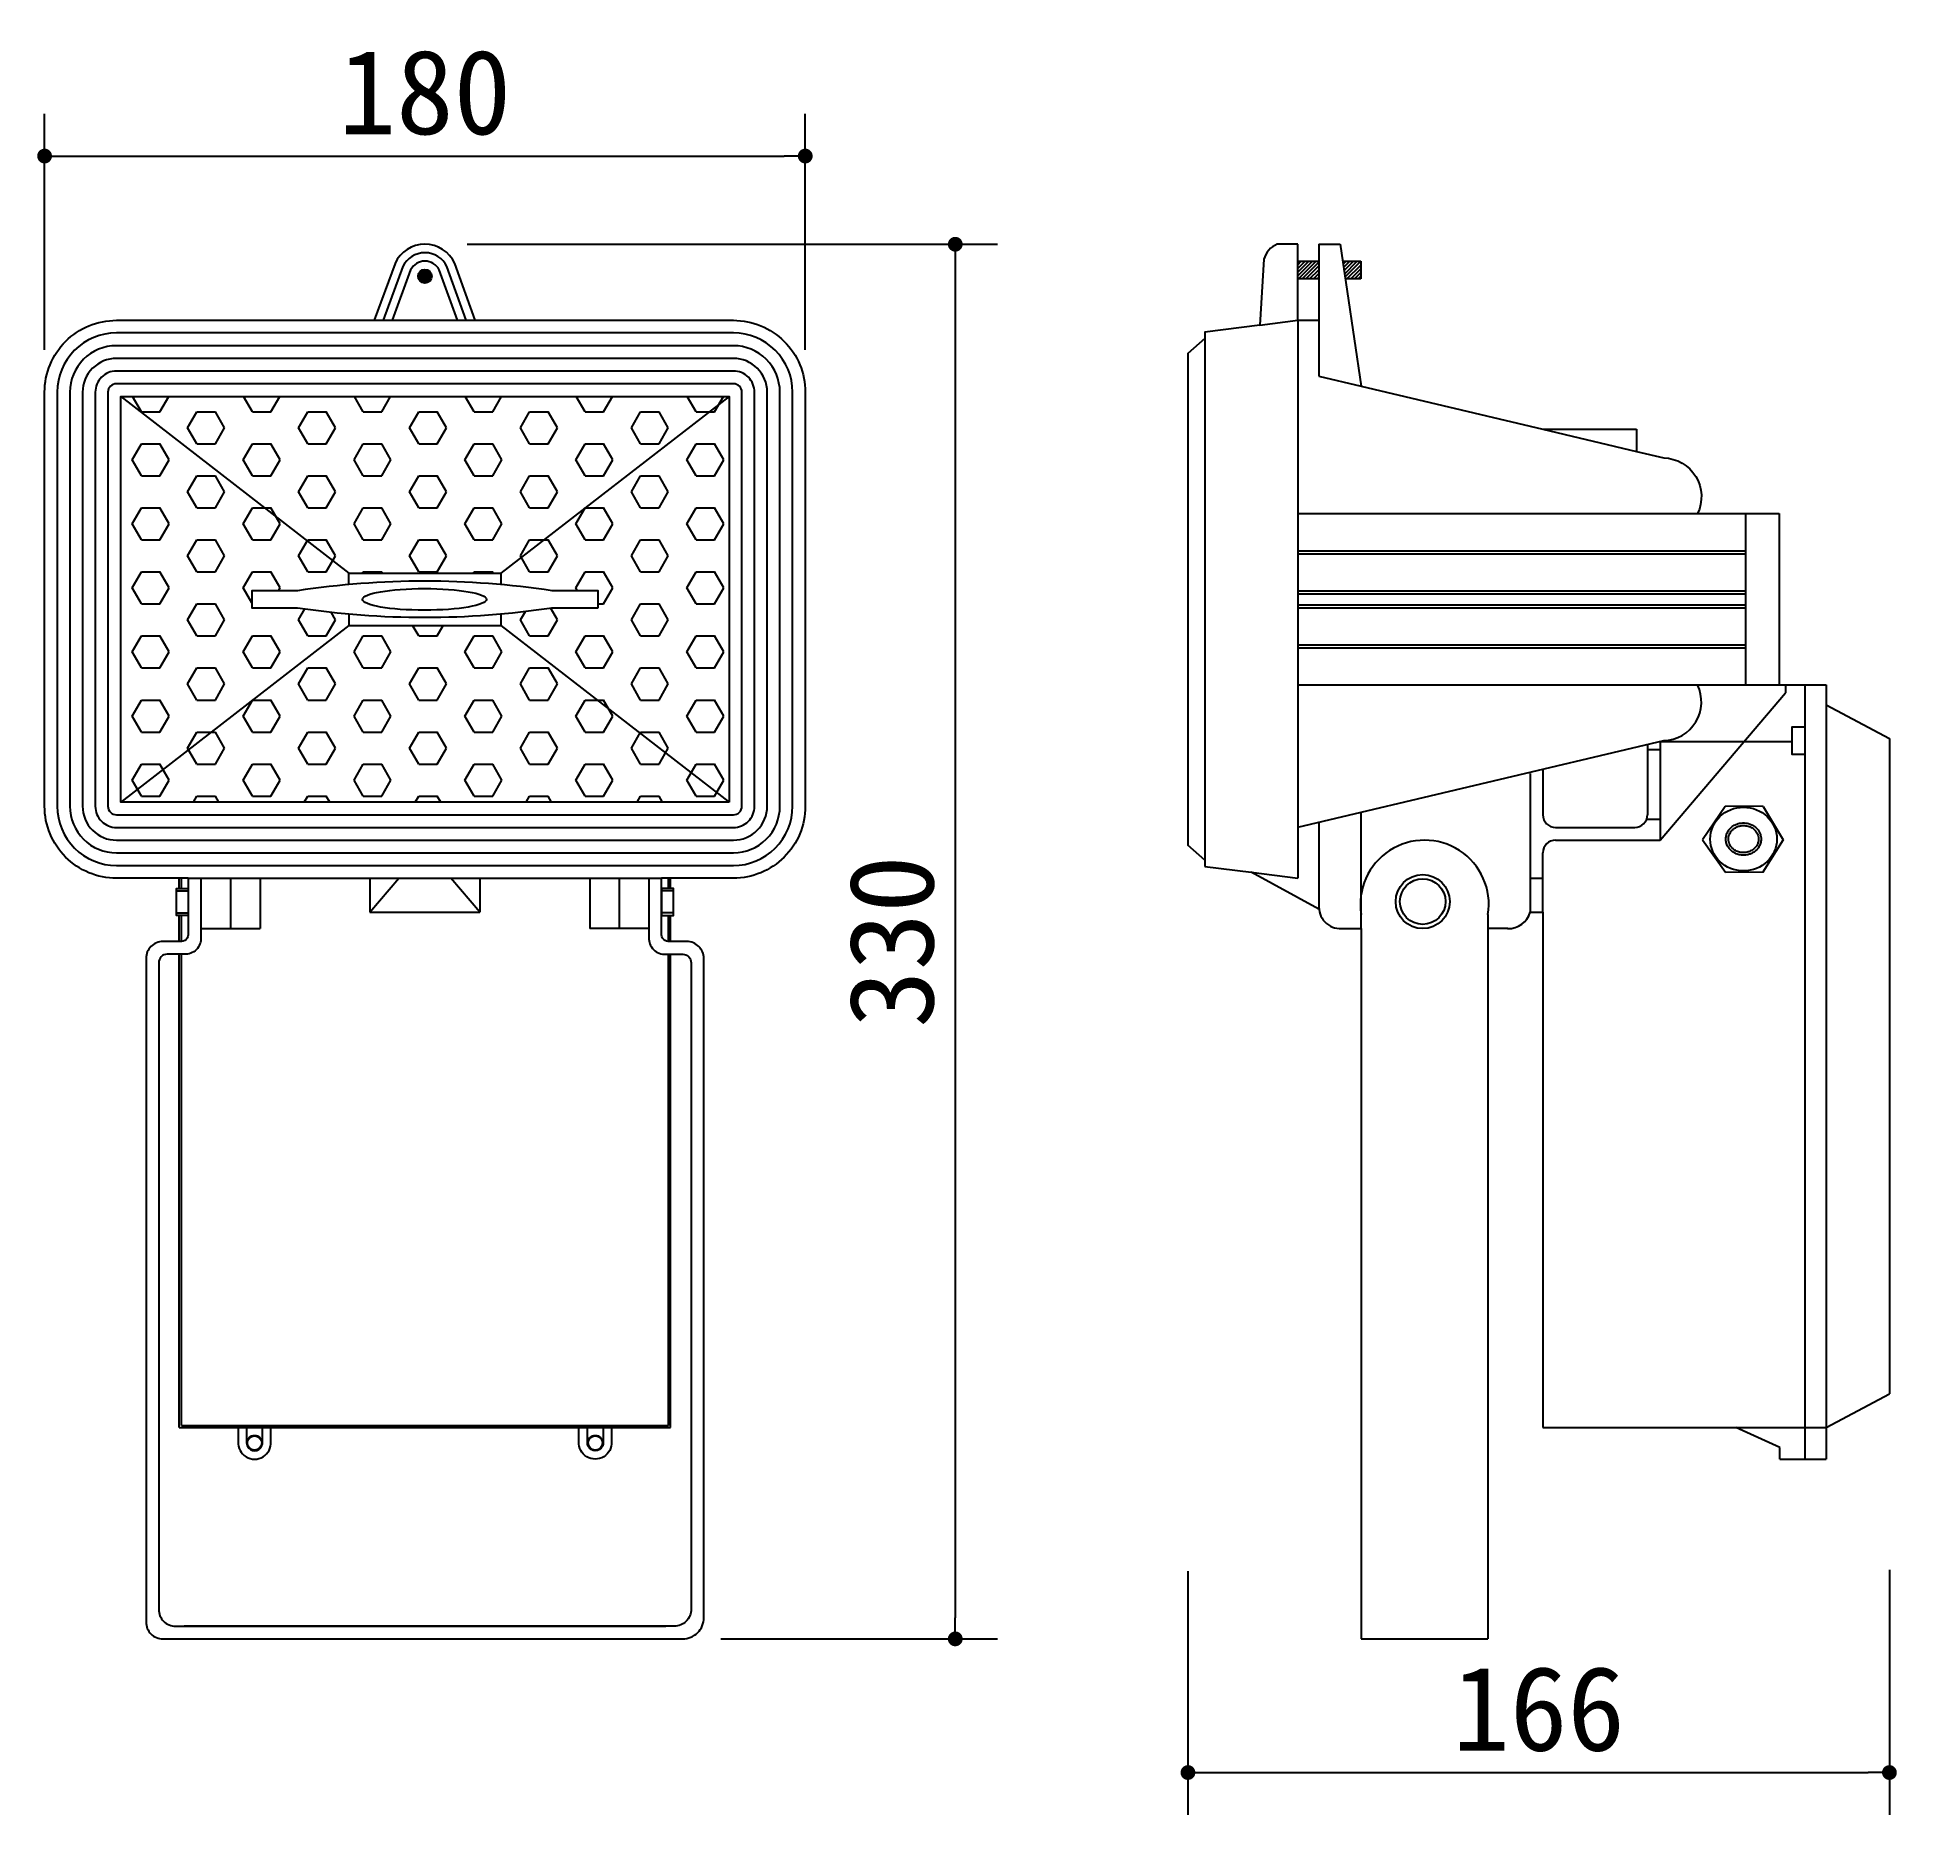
# Model space of a CAD drawing. Extents: x 173 to 613, y -42 to 379.
import ezdxf

# ---------------------------------------------------------------- set-up
doc = ezdxf.new("R2010")
doc.units = 0
doc.header["$MEASUREMENT"] = 0
doc.layers.get('0').update_dxf_attribs({"linetype": 'CONTINUOUS'})
doc.layers.get('DEFPOINTS').update_dxf_attribs({"linetype": 'CONTINUOUS'})
for name, color, linetype in [('3', 3, 'CONTINUOUS'), ('4', 4, 'CONTINUOUS'), ('7', 7, 'CONTINUOUS'), ('BH', 3, 'CONTINUOUS'), ('DIM', 3, 'CONTINUOUS')]:
    doc.layers.add(name, color=color, linetype=linetype)
doc.styles.add('HZ', font='')
doc.styles.get('HZ').set_extended_font_data('仿宋_GB2312')
doc.dimstyles.get("Standard").update_dxf_attribs({"dimtxt": 0.18, "dimasz": 0.18, "dimexe": 0.18, "dimexo": 0.0625, "dimgap": 0.09, "dimtad": 0, "dimtih": 1, "dimtoh": 1, "dimdec": 4, "dimzin": 0, "dimtxsty": 'STANDARD', "dimcen": 0.09, "dimazin": 3, "dimtfac": 1, "dimtdec": 4, "dimtofl": 0, "dimtmove": 0, "dimatfit": 3, "dimtolj": 1, "dimtzin": 0})

# ---------------------------------------------------------------- blocks, each defined once
blk = doc.blocks.new('_DOT')
at = {"color": 0, "linetype": 'BYBLOCK'}
blk.add_line((-0.35, 0), (-1, 0), dxfattribs=at)
at = {"color": 0, "linetype": 'BYBLOCK', "const_width": 0.35}
blk.add_lwpolyline([(-0.175, 0, 1), (0.175, 0, 1)], format="xyb", close=True, dxfattribs=at)
blk = doc.blocks.new('*D4')
at = {"linetype": 'BYBLOCK'}
for p, q in [((175.19, 304.88), (175.19, 360.75)), ((355.19, 304.88), (355.19, 360.75)), ((180.19, 350.75), (350.19, 350.75))]:
    blk.add_line(p, q, dxfattribs=at)
at = {"layer": 'DEFPOINTS', "color": 0, "linetype": 'BYBLOCK'}
for p in [(355.19, 350.75), (175.19, 294.88), (355.19, 294.88)]:
    blk.add_point(p, dxfattribs=at)
at = {"linetype": 'BYBLOCK', "xscale": 5, "yscale": 5, "zscale": 5, "rotation": 180}
blk.add_blockref('_DOT', (175.19, 350.75), dxfattribs=at)
at = {"linetype": 'BYBLOCK', "xscale": 5, "yscale": 5, "zscale": 5}
blk.add_blockref('_DOT', (355.19, 350.75), dxfattribs=at)
at = {"color": 0, "linetype": 'BYBLOCK', "insert": (265.19, 365.75), "char_height": 20, "attachment_point": 5, "style": 'HZ'}
blk.add_mtext('\\A1;180', dxfattribs=at)
blk = doc.blocks.new('*D5')
at = {"linetype": 'BYBLOCK'}
for p, q in [((275.19, 329.88), (400.69, 329.88)), ((390.69, 324.88), (390.69, 4.88)), ((335.19, -0.12), (400.69, -0.12))]:
    blk.add_line(p, q, dxfattribs=at)
at = {"layer": 'DEFPOINTS', "color": 0, "linetype": 'BYBLOCK'}
for p in [(265.19, 329.88), (325.19, -0.12), (390.69, -0.12)]:
    blk.add_point(p, dxfattribs=at)
at = {"linetype": 'BYBLOCK', "xscale": 5, "yscale": 5, "zscale": 5}
for p, rotation in [((390.69, 329.88), 90), ((390.69, -0.12), 270)]:
    blk.add_blockref('_DOT', p, dxfattribs=dict(at, rotation=rotation))
at = {"color": 0, "linetype": 'BYBLOCK', "insert": (375.69, 164.88), "char_height": 20, "attachment_point": 5, "rotation": 90, "style": 'HZ'}
blk.add_mtext('\\A1;330', dxfattribs=at)
blk = doc.blocks.new('*D6')
at = {"linetype": 'BYBLOCK'}
for p, q in [((445.75, 15.87), (445.75, -41.75)), ((611.75, 16.24), (611.75, -41.75)), ((450.75, -31.75), (606.75, -31.75))]:
    blk.add_line(p, q, dxfattribs=at)
at = {"layer": 'DEFPOINTS', "color": 0, "linetype": 'BYBLOCK'}
for p in [(445.75, 25.87), (611.75, 26.24), (611.75, -31.75)]:
    blk.add_point(p, dxfattribs=at)
at = {"linetype": 'BYBLOCK', "xscale": 5, "yscale": 5, "zscale": 5, "rotation": 180}
blk.add_blockref('_DOT', (445.75, -31.75), dxfattribs=at)
at = {"linetype": 'BYBLOCK', "xscale": 5, "yscale": 5, "zscale": 5}
blk.add_blockref('_DOT', (611.75, -31.75), dxfattribs=at)
at = {"color": 0, "linetype": 'BYBLOCK', "insert": (528.75, -16.75), "char_height": 20, "attachment_point": 5, "style": 'HZ'}
blk.add_mtext('\\A1;166', dxfattribs=at)

msp = doc.modelspace()

# ---------------------------------------------------------------- hatches: boundary and pattern name
at = {"layer": '7'}
h = msp.add_hatch(dxfattribs=at)
h.set_pattern_fill('ANSI31', color=256, scale=0.08, style=0)
h.set_pattern_definition([(45, (104.35812, 3.66512), (-0.17960512, 0.17960512), [])])
edge = h.paths.add_edge_path()
edge.add_arc((265.19, 322.3), 1.62, 0, 360)
at = {"layer": 'BH'}
h = msp.add_hatch(dxfattribs=at)
h.set_pattern_fill('ANSI31', color=256, scale=5, style=0)
h.set_pattern_definition([(45, (-300.65686, 32.58884), (-0.44194174, 0.44194174), [])])
h.paths.add_polyline_path([(471.75, 325.87), (471.75, 321.66), (476.75, 321.66), (476.75, 325.87)])
h.paths.add_polyline_path([(482.34, 325.87), (482.97, 321.66), (486.69, 321.66), (486.69, 325.87)])
h = msp.add_hatch(dxfattribs=at)
h.set_pattern_fill('HEX', color=256, scale=35, style=0)
h.set_pattern_definition([(0, (-300.657, 32.589), (0, 7.57772), [4.375, -8.75]), (120, (-300.657, 32.589), (-6.5625, -3.78886), [4.375, -8.75]), (60, (-296.282, 32.589), (-6.5625, 3.78886), [4.375, -8.75])])
h.paths.add_polyline_path([(193.19, 197.88), (247.19, 239.68), (247.19, 242.41, -0.01529), (235.01, 243.88), (224.19, 243.88), (224.19, 247.88), (235.01, 247.88, -0.01529), (247.19, 249.35), (247.19, 252.08), (193.19, 293.88)])
h.paths.add_polyline_path([(247.19, 252.08), (283.19, 252.08), (337.19, 293.88), (193.19, 293.88)])
h.paths.add_polyline_path([(283.19, 252.08), (283.19, 249.34, -0.0152), (295.29, 247.88), (306.19, 247.88), (306.19, 243.88), (295.29, 243.88, -0.0152), (283.19, 242.41), (283.19, 239.68), (337.19, 197.88), (337.19, 293.88)])
h.paths.add_polyline_path([(247.19, 239.68), (193.19, 197.88), (337.19, 197.88), (283.19, 239.68)])

# ---------------------------------------------------------------- linework, layer by layer
at = {"layer": '3'}
for p, q in [((471.75, 325.87), (476.75, 325.87)), ((482.34, 325.87), (486.69, 325.87)), ((486.69, 325.87), (486.69, 321.66)), ((476.75, 321.66), (471.75, 321.66)), ((486.69, 321.66), (482.97, 321.66)), ((253.2, 311.88), (277.11, 311.88)), ((449.75, 307.59), (449.75, 184.17)), ((193.19, 293.88), (247.19, 252.08)), ((337.19, 293.88), (283.19, 252.08)), ((471.75, 257.35), (577.67, 257.35)), ((471.75, 256.65), (577.67, 256.65)), ((471.75, 247.88), (577.67, 247.88)), ((471.75, 247.18), (577.67, 247.18)), ((471.75, 244.58), (577.67, 244.58)), ((471.75, 243.88), (577.67, 243.88)), ((247.19, 239.68), (193.19, 197.88)), ((283.19, 239.68), (337.19, 197.88)), ((471.75, 235.11), (577.67, 235.11)), ((471.75, 234.41), (577.67, 234.41)), ((554.47, 211.5), (554.47, 194.88)), ((557.47, 212.21), (557.47, 194.88)), ((557.47, 212.21), (588.65, 212.21)), ((554.47, 210.35), (557.47, 210.35)), ((529.75, 205.66), (529.75, 194.88)), ((554.29, 193.87), (557.47, 193.87)), ((557.47, 194.88), (557.47, 188.88)), ((572.88, 196.83), (567.53, 188.92)), ((581.85, 196.89), (572.88, 196.83)), ((581.85, 196.83), (586.62, 188.92)), ((532.75, 191.88), (551.47, 191.88)), ((567.53, 188.92), (572.98, 181.29)), ((586.62, 188.92), (581.76, 181.29)), ((572.98, 181.29), (581.95, 181.34)), ((206.4, 176.85), (209.19, 176.85)), ((207.05, 177.42), (207.05, 179.88)), ((207.55, 177.42), (207.55, 179.88)), ((219.19, 179.88), (219.19, 167.95)), ((226.19, 179.88), (226.19, 167.95)), ((252.19, 179.88), (252.19, 171.8)), ((252.19, 171.8), (259.03, 179.88)), ((278.19, 171.8), (271.34, 179.88)), ((278.19, 179.88), (278.19, 171.8)), ((278.19, 179.88), (278.19, 171.8)), ((278.19, 179.88), (278.19, 171.8)), ((304.19, 179.88), (304.19, 167.95)), ((311.19, 179.88), (311.19, 167.95)), ((323.98, 176.85), (321.19, 176.85)), ((322.83, 177.42), (322.83, 179.88)), ((323.33, 177.42), (323.33, 179.88)), ((526.75, 179.88), (529.75, 179.88)), ((526.75, 179.88), (529.75, 179.88)), ((526.75, 179.88), (529.75, 179.88)), ((206.4, 171.66), (209.19, 171.66)), ((252.19, 171.8), (278.19, 171.8)), ((323.98, 171.66), (321.19, 171.66)), ((526.75, 171.8), (529.75, 171.8)), ((207.05, 164.88), (207.05, 171.08)), ((207.55, 164.88), (207.55, 171.08)), ((212.19, 167.95), (226.19, 167.95)), ((318.19, 167.95), (304.19, 167.95)), ((322.83, 164.88), (322.83, 171.08)), ((323.33, 164.88), (323.33, 171.08)), ((207.05, 49.88), (207.05, 161.88)), ((207.55, 50.38), (207.55, 161.88)), ((322.83, 50.38), (322.83, 161.88)), ((323.33, 49.88), (323.33, 161.88)), ((207.05, 49.88), (323.33, 49.88)), ((207.55, 50.38), (322.83, 50.38)), ((575.38, 49.88), (596.75, 49.88)), ((203.19, -0.12), (325.19, -0.12))]:
    msp.add_line(p, q, dxfattribs=at)
for points in [[(274.98, 311.88), (270.41, 324.59, 0.628456), (259.96, 324.59), (255.32, 311.88)], [(272.86, 311.88), (268.57, 323.81, 0.611918), (261.8, 323.8), (257.45, 311.88)], [(212.19, 179.88), (212.19, 165.88, -0.453775), (208.19, 161.88), (204.19, 161.88, 0.414214), (202.19, 159.88), (202.19, 6.88, 0.414214), (206.19, 2.88), (322.19, 2.88)], [(318.19, 179.88), (318.19, 165.88, 0.453775), (322.19, 161.88), (326.19, 161.88, -0.414214), (328.19, 159.88), (328.19, 6.88, -0.414214), (324.19, 2.88), (208.19, 2.88)], [(221, 49.88), (221, 46.52, 1.061503), (228.75, 46.52), (228.75, 49.88)], [(223, 49.88), (223, 46.45, 1.089595), (226.75, 46.45), (226.75, 49.88)], [(309.37, 49.88), (309.37, 46.52, -1.061503), (301.63, 46.52), (301.63, 49.88)], [(307.37, 49.88), (307.37, 46.45, -1.089595), (303.63, 46.45), (303.63, 49.88)]]:
    msp.add_lwpolyline(points, format="xyb", dxfattribs=at)
for points in [[(178.19, 196.88, 0.414214), (192.19, 182.88), (338.19, 182.88, 0.414214), (352.19, 196.88), (352.19, 294.88, 0.414214), (338.19, 308.88), (192.19, 308.88, 0.414214), (178.19, 294.88)], [(181.19, 196.88, 0.414214), (192.19, 185.88), (338.19, 185.88, 0.414214), (349.19, 196.88), (349.19, 294.88, 0.414214), (338.19, 305.88), (192.19, 305.88, 0.414214), (181.19, 294.88)], [(184.19, 196.88, 0.414214), (192.19, 188.88), (338.19, 188.88, 0.414214), (346.19, 196.88), (346.19, 294.88, 0.414214), (338.19, 302.88), (192.19, 302.88, 0.414214), (184.19, 294.88)], [(187.19, 196.88, 0.414214), (192.19, 191.88), (338.19, 191.88, 0.414214), (343.19, 196.88), (343.19, 294.88, 0.414214), (338.19, 299.88), (192.19, 299.88, 0.414214), (187.19, 294.88)], [(192.19, 194.88), (338.19, 194.88, 0.414214), (340.19, 196.88), (340.19, 294.88, 0.414214), (338.19, 296.88), (192.19, 296.88, 0.414214), (190.19, 294.88), (190.19, 196.88, 0.414214)]]:
    msp.add_lwpolyline(points, format="xyb", close=True, dxfattribs=at)
msp.add_lwpolyline([(591.75, 215.64), (588.65, 215.64), (588.65, 209.21), (591.75, 209.21)], dxfattribs=at)
for points in [[(209.19, 171.08), (206.4, 171.08), (206.4, 177.42), (209.19, 177.42)], [(321.19, 171.08), (323.98, 171.08), (323.98, 177.42), (321.19, 177.42)]]:
    msp.add_lwpolyline(points, close=True, dxfattribs=at)
for centre, start, end in [((532.75, 194.88), 180, 270), ((551.47, 194.88), 270, 360)]:
    msp.add_arc(centre, 3, start, end, dxfattribs=at)
msp.add_ellipse((577.22, 189.13), major_axis=(-7.89, 0), ratio=0.955527, dxfattribs=at)
at = {"layer": '4'}
for p, q in [((471.75, 311.88), (471.75, 329.88)), ((476.75, 329.88), (476.75, 298.64)), ((476.75, 329.88), (481.75, 329.88)), ((481.75, 329.88), (486.75, 296.33)), ((529.75, 286.1), (551.93, 286.1)), ((551.93, 286.1), (551.93, 280.86)), ((566.35, 266.14), (585.67, 266.14)), ((585.67, 266.14), (585.67, 225.62)), ((585.67, 225.62), (596.75, 225.62)), ((596.75, 225.62), (596.75, 220.91)), ((596.75, 220.91), (611.75, 212.92)), ((611.75, 212.92), (611.75, 57.87)), ((449.75, 184.17), (445.75, 187.71)), ((449.75, 184.17), (449.75, 182.66)), ((449.75, 182.66), (460.71, 181.27)), ((476.75, 172.55), (460.71, 181.27)), ((526.75, 171.8), (529.75, 171.8)), ((529.75, 171.8), (529.75, 49.88)), ((486.75, 167.95), (486.75, -0.12)), ((516.75, 167.95), (516.75, -0.12)), ((521.41, 167.95), (516.75, 167.95)), ((596.75, 49.88), (611.75, 57.87)), ((529.75, 49.88), (575.38, 49.88)), ((585.78, 45.19), (575.38, 49.88)), ((596.75, 49.88), (596.75, 42.41)), ((585.78, 42.41), (585.78, 45.19)), ((585.78, 42.41), (596.75, 42.41)), ((486.75, -0.12), (516.75, -0.12))]:
    msp.add_line(p, q, dxfattribs=at)
for points in [[(277.11, 311.88), (272.26, 325.36, 0.638241), (258.11, 325.36), (253.2, 311.88)], [(471.75, 329.88), (466.88, 329.88, 0.240106), (463.74, 326.33), (462.79, 310.75), (449.75, 309.1), (449.75, 307.59), (445.75, 304.05), (445.75, 187.71)], [(209.19, 179.88), (192.19, 179.88, -0.414214), (175.19, 196.88), (175.19, 294.88, -0.414214), (192.19, 311.88), (253.2, 311.88)], [(277.11, 311.88), (338.19, 311.88, -0.414214), (355.19, 294.88), (355.19, 196.88, -0.414214), (338.19, 179.88), (321.19, 179.88)], [(558.34, 279.34, -0.542484), (566.35, 266.14)], [(209.19, 179.88), (209.19, 166.88, -0.496503), (207.19, 164.88), (203.19, 164.88, 0.414214), (199.19, 160.88), (199.19, 3.88, 0.414214), (203.19, -0.12), (326.19, -0.12, 0.414214), (331.19, 4.88), (331.19, 160.88, 0.414214), (327.19, 164.88), (323.19, 164.88, -0.496503), (321.19, 166.88), (321.19, 179.88)], [(476.75, 173.55, 0.454121), (482.09, 167.95), (486.75, 167.95)]]:
    msp.add_lwpolyline(points, format="xyb", dxfattribs=at)
for points in [[(486.75, 296.33), (529.75, 286.1)], [(551.93, 280.86), (558.34, 279.34)]]:
    msp.add_lwpolyline(points, dxfattribs=at)
msp.add_arc((521.53, 173.41), 5.46, 268.7014, 342.9229, dxfattribs=at)
at = {"layer": '7'}
for p, q in [((462.79, 310.75), (471.75, 311.88)), ((471.75, 311.88), (476.75, 311.88)), ((471.75, 311.88), (471.75, 179.88)), ((476.75, 298.64), (486.75, 296.33)), ((471.75, 266.14), (566.35, 266.14)), ((577.67, 266.14), (577.67, 225.62)), ((471.75, 225.62), (585.67, 225.62)), ((587.16, 225.62), (587.16, 223.76)), ((591.75, 225.62), (591.75, 42.41)), ((557.47, 188.88), (587.16, 223.76)), ((596.75, 220.91), (596.75, 49.88)), ((526.75, 204.66), (526.75, 171.8)), ((486.75, 167.95), (486.75, 195.42)), ((476.75, 193.11), (476.75, 172.55)), ((529.75, 171.8), (529.75, 185.88)), ((532.75, 188.88), (557.47, 188.88)), ((460.71, 181.27), (471.75, 179.88)), ((516.75, 171.26), (516.75, 167.95))]:
    msp.add_line(p, q, dxfattribs=at)
at = {"layer": '7', "color": 7}
for p, q in [((247.19, 252.08), (283.19, 252.08)), ((247.19, 249.35), (247.19, 252.08)), ((283.19, 252.08), (283.19, 249.34)), ((247.19, 242.41), (247.19, 239.68)), ((283.19, 242.41), (283.19, 239.68)), ((247.19, 239.68), (283.19, 239.68)), ((209.19, 179.88), (321.19, 179.88))]:
    msp.add_line(p, q, dxfattribs=at)
msp.add_lwpolyline([(337.19, 197.88), (193.19, 197.88), (193.19, 293.88), (337.19, 293.88)], close=True, dxfattribs=at)
at = {"layer": '7'}
msp.add_lwpolyline([(529.75, 286.1), (551.93, 280.86)], dxfattribs=at)
at = {"layer": '7', "color": 7}
msp.add_lwpolyline([(306.19, 243.88), (306.19, 247.88), (295.29, 247.88, 0.075554), (235.01, 247.88), (224.19, 247.88), (224.19, 243.88), (235.01, 243.88, 0.075554), (295.29, 243.88)], format="xyb", close=True, dxfattribs=at)
at = {"layer": '7'}
msp.add_lwpolyline([(471.75, 191.96), (558.34, 212.42, 0.542484), (566.35, 225.62)], format="xyb", dxfattribs=at)
for centre, radius in [((265.19, 322.3), 1.62), ((501.31, 174.34), 6.39), ((501.31, 174.34), 5.39), ((224.87, 46.24), 1.79), ((224.87, 46.24), 1.69), ((305.51, 46.24), 1.79), ((305.51, 46.24), 1.69)]:
    msp.add_circle(centre, radius, dxfattribs=at)
for centre, radius, start, end in [((501.75, 173.68), 15.19, 350.8312, 189.1688), ((532.75, 185.88), 3, 90, 180)]:
    msp.add_arc(centre, radius, start, end, dxfattribs=at)
at = {"layer": '7', "color": 7}
msp.add_ellipse((265.08, 245.85), major_axis=(-14.67, 0), ratio=0.174946, dxfattribs=at)
at = {"layer": '7'}
for points, knots in [([(573.04, 189.13), (573.04, 188.87), (573.07, 188.59), (573.18, 188.15), (573.23, 187.98), (573.48, 187.37), (573.75, 186.95), (574.26, 186.43), (574.43, 186.28), (574.81, 186), (575.01, 185.88), (575.52, 185.63), (575.83, 185.51), (576.55, 185.34), (576.91, 185.31), (577.54, 185.31), (577.8, 185.34), (578.31, 185.44), (578.56, 185.5), (579.05, 185.69), (579.3, 185.81), (579.66, 186.03), (579.78, 186.11), (580, 186.28), (580.1, 186.37), (580.4, 186.65), (580.58, 186.85), (580.92, 187.35), (581.07, 187.63), (581.29, 188.25), (581.36, 188.57), (581.4, 189.06), (581.4, 189.26), (581.36, 189.65), (581.32, 189.85), (581.24, 190.16), (581.21, 190.27), (581.09, 190.58), (580.98, 190.8), (580.74, 191.21), (580.59, 191.4), (580.3, 191.71), (580.17, 191.84), (579.89, 192.08), (579.74, 192.19), (579.33, 192.45), (579.05, 192.58), (578.54, 192.77), (578.31, 192.83), (577.85, 192.92), (577.62, 192.95), (577.15, 192.96), (576.91, 192.95), (576.42, 192.9), (576.19, 192.85), (575.72, 192.71), (575.49, 192.62), (575.09, 192.43), (574.93, 192.34), (574.45, 192.02), (574.17, 191.77), (573.81, 191.35), (573.7, 191.21), (573.52, 190.92), (573.44, 190.76), (573.26, 190.38), (573.18, 190.14), (573.09, 189.75), (573.07, 189.59), (573.05, 189.33), (573.04, 189.23), (573.04, 189.13)], [0, 0, 0, 0, 0.225194, 0.225194, 0.364537, 0.364537, 0.750897, 0.750897, 0.919211, 0.919211, 1.087526, 1.087526, 1.328373, 1.328373, 1.586119, 1.586119, 1.764527, 1.764527, 1.942935, 1.942935, 2.141669, 2.141669, 2.244409, 2.244409, 2.347149, 2.347149, 2.552628, 2.552628, 2.811128, 2.811128, 3.069628, 3.069628, 3.230446, 3.230446, 3.391265, 3.391265, 3.484436, 3.484436, 3.670779, 3.670779, 3.857121, 3.857121, 3.993072, 3.993072, 4.129022, 4.129022, 4.347748, 4.347748, 4.511314, 4.511314, 4.67488, 4.67488, 4.839763, 4.839763, 5.004646, 5.004646, 5.185283, 5.185283, 5.317269, 5.317269, 5.599941, 5.599941, 5.736045, 5.736045, 5.872149, 5.872149, 6.069819, 6.069819, 6.200836, 6.200836, 6.283185, 6.283185, 6.283185, 6.283185]), ([(573.66, 189.13), (573.66, 188.93), (573.68, 188.72), (573.83, 188.03), (574.06, 187.58), (574.55, 187), (574.73, 186.83), (575.19, 186.49), (575.47, 186.33), (575.94, 186.14), (576.11, 186.08), (576.67, 185.95), (577.03, 185.92), (577.7, 185.95), (578.01, 186), (578.57, 186.16), (578.84, 186.27), (579.27, 186.51), (579.45, 186.63), (579.77, 186.89), (579.91, 187.03), (580.2, 187.37), (580.34, 187.58), (580.55, 188), (580.64, 188.22), (580.73, 188.6), (580.75, 188.75), (580.78, 189.12), (580.78, 189.36), (580.71, 189.77), (580.66, 189.95), (580.48, 190.46), (580.28, 190.8), (579.81, 191.35), (579.55, 191.57), (578.97, 191.94), (578.65, 192.08), (577.95, 192.29), (577.6, 192.34), (576.96, 192.34), (576.68, 192.31), (576.14, 192.2), (575.89, 192.12), (575.41, 191.9), (575.17, 191.77), (574.76, 191.46), (574.58, 191.3), (574.18, 190.83), (574, 190.53), (573.79, 190.02), (573.74, 189.82), (573.68, 189.52), (573.67, 189.41), (573.66, 189.24), (573.66, 189.19), (573.66, 189.13)], [0, 0, 0, 0, 0.209241, 0.209241, 0.68234, 0.68234, 0.901724, 0.901724, 1.171379, 1.171379, 1.321604, 1.321604, 1.622056, 1.622056, 1.861838, 1.861838, 2.10162, 2.10162, 2.279695, 2.279695, 2.45777, 2.45777, 2.685514, 2.685514, 2.913258, 2.913258, 3.061129, 3.061129, 3.295873, 3.295873, 3.468635, 3.468635, 3.832712, 3.832712, 4.124891, 4.124891, 4.417071, 4.417071, 4.70925, 4.70925, 4.929336, 4.929336, 5.149422, 5.149422, 5.369509, 5.369509, 5.589595, 5.589595, 5.921329, 5.921329, 6.119537, 6.119537, 6.227381, 6.227381, 6.283185, 6.283185, 6.283185, 6.283185])]:
    msp.add_open_spline(points, degree=3, knots=knots, dxfattribs=at)

# ---------------------------------------------------------------- dimensions: what is measured, and where the dimension line sits
at = {"layer": 'DIM'}
for base, p1, p2, picture, middle in [((355.19, 350.75), (175.19, 294.88), (355.19, 294.88), '*D4', (265.19, 365.75)), ((611.75, -31.75), (445.75, 25.87), (611.75, 26.24), '*D6', (528.75, -16.75))]:
    dim = msp.add_linear_dim(base=base, p1=p1, p2=p2, dimstyle='STANDARD', override={"dimscale": 10, "dimtxt": 2, "dimasz": 0.5, "dimexe": 1, "dimexo": 1, "dimgap": 0.5, "dimtad": 1, "dimtih": 0, "dimtoh": 0, "dimdec": 0, "dimtxsty": 'HZ', "dimblk1": 'DOT', "dimblk2": 'DOT', "dimsah": 1, "dimcen": 0, "dimclrd": 256, "dimclre": 256, "dimtfac": 0.5, "dimtdec": 0, "dimtofl": 1}, dxfattribs=at)
    dim.commit()
    dim.dimension.update_dxf_attribs({"geometry": picture, "text_midpoint": middle})
dim = msp.add_linear_dim(base=(390.69, -0.12), p1=(265.19, 329.88), p2=(325.19, -0.12), angle=90, dimstyle='STANDARD', override={"dimscale": 10, "dimtxt": 2, "dimasz": 0.5, "dimexe": 1, "dimexo": 1, "dimgap": 0.5, "dimtad": 1, "dimtih": 0, "dimtoh": 0, "dimdec": 0, "dimtxsty": 'HZ', "dimblk1": 'DOT', "dimblk2": 'DOT', "dimsah": 1, "dimcen": 0, "dimclrd": 256, "dimclre": 256, "dimtfac": 0.5, "dimtdec": 0, "dimtofl": 1}, dxfattribs=at)
dim.commit()
dim.dimension.update_dxf_attribs({"geometry": '*D5', "text_midpoint": (375.69, 164.88)})

doc.saveas('drawing.dxf')
